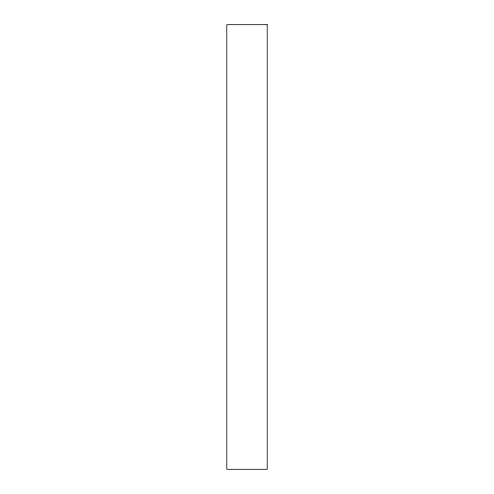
<?xml version="1.0" encoding="UTF-8"?>
<svg xmlns="http://www.w3.org/2000/svg" width="494" height="494" viewBox="0 0 494 494"><rect width="100%" height="100%" fill="white"/><g stroke="black" fill="none" stroke-linecap="round" stroke-linejoin="round"><path stroke-width="0.74" d="M267.211 24.7L226.789 24.7L226.789 469.3L267.211 469.3L267.211 24.7"/></g></svg>
